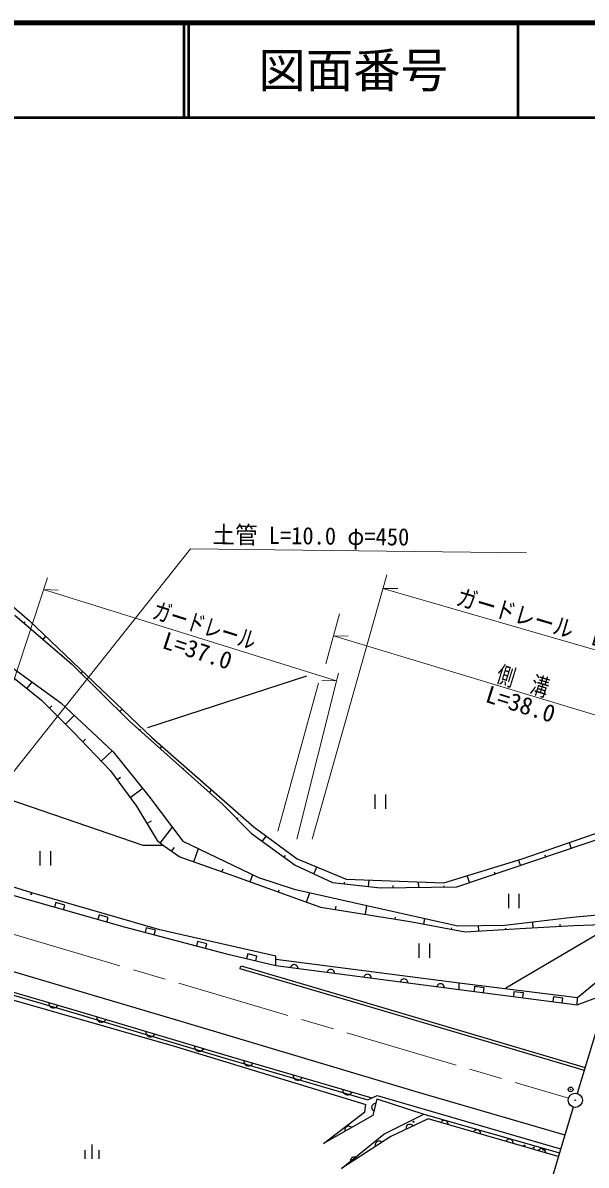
# Model space of a CAD drawing. Units: millimetres, scale not verified. Extents: x 40000 to 680000, y 20000 to 380000.
# Drawn here: x 491762 to 551204, y 259433 to 380000 of the extents above; entities that cross this region are included whole.
import ezdxf
from ezdxf.enums import TextEntityAlignment as Align

# ---------------------------------------------------------------- set-up
doc = ezdxf.new("R2010")
doc.units = ezdxf.units.MM
doc.header["$LTSCALE"] = 1000
doc.header["$PDMODE"] = 32
doc.header["$PDSIZE"] = 500
doc.linetypes.add('CHAIN', pattern=[18.5, 12, -1.5, 3.5, -1.5])
for name, color, linetype, lineweight in [('M-BGD', 7, 'Continuous', 25), ('M-BGD-EXST', 7, 'Continuous', 25), ('M-BMK', 2, 'CHAIN', 13), ('M-BMK-OTRS', 5, 'Continuous', 25), ('M-BMK-SRVR', 3, 'Continuous', 25), ('M-STR-HTXT', 7, 'Continuous', 13), ('M-STR-STRC', 7, 'Continuous', 25), ('M-TTL', 2, 'Continuous', 140), ('M-TTL-LINE', 7, 'Continuous', 50)]:
    doc.layers.add(name, color=color, linetype=linetype, lineweight=lineweight)
doc.layers.add('M-OTRS', color=6, linetype='Continuous')
doc.layers.add('M-TTL-TXT', color=7, linetype='Continuous')
doc.styles.add('ＭＳ ゴシック', font='')
doc.styles.get('ＭＳ ゴシック').set_extended_font_data('MS Gothic')

msp = doc.modelspace()

# ---------------------------------------------------------------- linework, layer by layer
at = {"layer": 'M-BGD'}
for p, q in [((477346, 329748), (492444, 316927)), ((490901, 317488), (496883, 312350)), ((491898, 316632), (492011, 316764)), ((492444, 316927), (505386, 304585)), ((493892, 314919), (494188, 315264)), ((489367, 312887), (495761, 308213)), ((495886, 313206), (495948, 313279)), ((496883, 312350), (503018, 306292)), ((497905, 311340), (498098, 311535)), ((504949, 305625), (521725, 311089)), ((490657, 310958), (493725, 308504)), ((492191, 309731), (492742, 310420)), ((499950, 309321), (500018, 309390)), ((493725, 308504), (497099, 305130)), ((494568, 307661), (494815, 307907)), ((495761, 308213), (501283, 303074)), ((501995, 307301), (502258, 307567)), ((496256, 305973), (497177, 306895)), ((503018, 306292), (507312, 302457)), ((497099, 305130), (501010, 301065)), ((504091, 305333), (504162, 305412)), ((498077, 304114), (498385, 304410)), ((505386, 304585), (516170, 295118)), ((500033, 302081), (501172, 303178)), ((501283, 303074), (505041, 298396)), ((506239, 303416), (506449, 303651)), ((507312, 302457), (512830, 297522)), ((501010, 301065), (503771, 297308)), ((501701, 300126), (502060, 300390)), ((508692, 301223), (508761, 301300)), ((504461, 293166), (486363, 299378)), ((503081, 298247), (504333, 299167)), ((511451, 298756), (511704, 299039)), ((505041, 298396), (508645, 293642)), ((528914, 298557), (528914, 297057)), ((530054, 297057), (530054, 298557)), ((503771, 297308), (505918, 293703)), ((512830, 297522), (515897, 294454)), ((544449, 291763), (559278, 296907)), ((504845, 295505), (505325, 295791)), ((514364, 295988), (514478, 296102)), ((537562, 288798), (559034, 296096)), ((506264, 293435), (507533, 295067)), ((515897, 294454), (520499, 291099)), ((516170, 295118), (520723, 291763)), ((506609, 293166), (504461, 293166)), ((505918, 293703), (506609, 293166)), ((506609, 293166), (508310, 291967)), ((508645, 293642), (516621, 289807)), ((517048, 293615), (517454, 294172)), ((549640, 292904), (549439, 293494)), ((493565, 292565), (493565, 291065)), ((494705, 291065), (494705, 292565)), ((507460, 292567), (507748, 292976)), ((508310, 291967), (514215, 289897)), ((509798, 291438), (510299, 292847)), ((519348, 291938), (519468, 292101)), ((546956, 291991), (546897, 292163)), ((492706, 288175), (484733, 290679)), ((512774, 290380), (512890, 290707)), ((520499, 291099), (524429, 289278)), ((520723, 291763), (525876, 289606)), ((522464, 290188), (522792, 290897)), ((536181, 289247), (544449, 291763)), ((544272, 291079), (544078, 291650)), ((484144, 289796), (502445, 284570)), ((514215, 289897), (523188, 286676)), ((515749, 289322), (516024, 290094)), ((516621, 289807), (520379, 288580)), ((525876, 289606), (536181, 289247)), ((528240, 288846), (528316, 289521)), ((538904, 289255), (538651, 289998)), ((541588, 290167), (541521, 290364)), ((506203, 284264), (492706, 288175)), ((518725, 288263), (518807, 288494)), ((520379, 288580), (528065, 286838)), ((521700, 287205), (522055, 288203)), ((524429, 289278), (529510, 288703)), ((525699, 289134), (525717, 289290)), ((529510, 288703), (537562, 288798)), ((530852, 288719), (530849, 288933)), ((533536, 288750), (533529, 289339)), ((536220, 288782), (536218, 288925)), ((495239, 287148), (495102, 286667)), ((496201, 286873), (495239, 287148)), ((542994, 288072), (542994, 286572)), ((544134, 286572), (544134, 288072)), ((496063, 286393), (496201, 286873)), ((499814, 285842), (499677, 285361)), ((500776, 285567), (499814, 285842)), ((523188, 286676), (532621, 285142)), ((524760, 286420), (524815, 286760)), ((527904, 285909), (528058, 286851)), ((528065, 286838), (537651, 284691)), ((549768, 285611), (556384, 286209)), ((500639, 285086), (500776, 285567)), ((502445, 284570), (513259, 281733)), ((531049, 285398), (531085, 285623)), ((532621, 285142), (538449, 284068)), ((534078, 284874), (534188, 285471)), ((537651, 284691), (542636, 284768)), ((539881, 284152), (539847, 284725)), ((542636, 284768), (549768, 285611)), ((544838, 284431), (549900, 284737)), ((545606, 284486), (545571, 285075)), ((548468, 284654), (548456, 284870)), ((549900, 284737), (555671, 284931)), ((504792, 284472), (504665, 283988)), ((505759, 284218), (504792, 284472)), ((505632, 283734), (505759, 284218)), ((518474, 281503), (506203, 284264)), ((536992, 284337), (537019, 284482)), ((538449, 284068), (544838, 284431)), ((542743, 284319), (542735, 284456)), ((510199, 283053), (510072, 282569)), ((511166, 282799), (510199, 283053)), ((511039, 282315), (511166, 282799)), ((533558, 282829), (533558, 281329)), ((534698, 281329), (534698, 282829)), ((477372, 281296), (497396, 275427)), ((477457, 281584), (497481, 275714)), ((513259, 281733), (518474, 280506)), ((515494, 281721), (515379, 281234)), ((516467, 281492), (515494, 281721)), ((516353, 281005), (516467, 281492)), ((518474, 280506), (518474, 281503)), ((537789, 278628), (518474, 281131)), ((514663, 280182), (514799, 280455)), ((514663, 280182), (514799, 280455)), ((514663, 280182), (527021, 276565)), ((514799, 280455), (527106, 276852)), ((518474, 280506), (537789, 277990)), ((520053, 280397), (520008, 280306)), ((520110, 280470), (520053, 280397)), ((520200, 280539), (520110, 280470)), ((520286, 280576), (520200, 280539)), ((520385, 280596), (520286, 280576)), ((520512, 280579), (520385, 280596)), ((520603, 280535), (520512, 280579)), ((520676, 280477), (520603, 280535)), ((520745, 280387), (520676, 280477)), ((520782, 280302), (520745, 280387)), ((520802, 280203), (520782, 280302)), ((523916, 279894), (523871, 279803)), ((523973, 279967), (523916, 279894)), ((524063, 280036), (523973, 279967)), ((524149, 280073), (524063, 280036)), ((524248, 280092), (524149, 280073)), ((524375, 280076), (524248, 280092)), ((524466, 280032), (524375, 280076)), ((524539, 279974), (524466, 280032)), ((524608, 279884), (524539, 279974)), ((524645, 279799), (524608, 279884)), ((524665, 279699), (524645, 279799)), ((554316, 280433), (550304, 277106)), ((527779, 279391), (527734, 279299)), ((527836, 279464), (527779, 279391)), ((527926, 279533), (527836, 279464)), ((528012, 279570), (527926, 279533)), ((528111, 279589), (528012, 279570)), ((528238, 279573), (528111, 279589)), ((528329, 279529), (528238, 279573)), ((528402, 279471), (528329, 279529)), ((528471, 279381), (528402, 279471)), ((528508, 279295), (528471, 279381)), ((528528, 279196), (528508, 279295)), ((531642, 278887), (531597, 278796)), ((531699, 278960), (531642, 278887)), ((531789, 279029), (531699, 278960)), ((531875, 279067), (531789, 279029)), ((531974, 279086), (531875, 279067)), ((532101, 279070), (531974, 279086)), ((532192, 279025), (532101, 279070)), ((532265, 278967), (532192, 279025)), ((532334, 278878), (532265, 278967)), ((532371, 278792), (532334, 278878)), ((532391, 278693), (532371, 278792)), ((535652, 278526), (535562, 278457)), ((535738, 278563), (535652, 278526)), ((535837, 278583), (535738, 278563)), ((535964, 278566), (535837, 278583)), ((536055, 278522), (535964, 278566)), ((536128, 278464), (536055, 278522)), ((550304, 277106), (537789, 278628)), ((537789, 277990), (537789, 278628)), ((486711, 278008), (507868, 271967)), ((535505, 278384), (535460, 278293)), ((535562, 278457), (535505, 278384)), ((536197, 278375), (536128, 278464)), ((536234, 278289), (536197, 278375)), ((536254, 278190), (536234, 278289)), ((537789, 277990), (550255, 276370)), ((539435, 278280), (539370, 277784)), ((540427, 278151), (539435, 278280)), ((540362, 277655), (540427, 278151)), ((543590, 277740), (543526, 277244)), ((544582, 277611), (543590, 277740)), ((544518, 277116), (544582, 277611)), ((550255, 276370), (553451, 277561)), ((494498, 276589), (494503, 276462)), ((494503, 276462), (494532, 276349)), ((494532, 276349), (494600, 276225)), ((494600, 276225), (494679, 276140)), ((494679, 276140), (494783, 276067)), ((495176, 276056), (495300, 276124)), ((495300, 276124), (495386, 276203)), ((495386, 276203), (495458, 276307)), ((527021, 276565), (541255, 272332)), ((527106, 276852), (541340, 272619)), ((547746, 277200), (547682, 276704)), ((548738, 277071), (547746, 277200)), ((548673, 276576), (548738, 277071)), ((550255, 276370), (550304, 277106)), ((494783, 276067), (494937, 276022)), ((494937, 276022), (495063, 276027)), ((495063, 276027), (495176, 276056)), ((497396, 275427), (512856, 270813)), ((497481, 275714), (512941, 271101)), ((499579, 275088), (499583, 274962)), ((499583, 274962), (499611, 274849)), ((499611, 274849), (499679, 274724)), ((499679, 274724), (499757, 274638)), ((499757, 274638), (499861, 274566)), ((499861, 274566), (500014, 274520)), ((500014, 274520), (500141, 274524)), ((500141, 274524), (500254, 274553)), ((500254, 274553), (500378, 274620)), ((500378, 274620), (500464, 274699)), ((500464, 274699), (500537, 274802)), ((504732, 273550), (504736, 273424)), ((504736, 273424), (504765, 273311)), ((504765, 273311), (504832, 273187)), ((504832, 273187), (504911, 273100)), ((504911, 273100), (505014, 273028)), ((505014, 273028), (505168, 272982)), ((505168, 272982), (505294, 272986)), ((505294, 272986), (505407, 273015)), ((505407, 273015), (505532, 273082)), ((505532, 273082), (505618, 273161)), ((505618, 273161), (505690, 273264)), ((541340, 272619), (551097, 269746)), ((507868, 271967), (527969, 265846)), ((509886, 272013), (509890, 271886)), ((509890, 271886), (509918, 271773)), ((509918, 271773), (509986, 271649)), ((509986, 271649), (510064, 271563)), ((510064, 271563), (510168, 271490)), ((510168, 271490), (510321, 271444)), ((510321, 271444), (510448, 271448)), ((510448, 271448), (510561, 271477)), ((510561, 271477), (510685, 271544)), ((510685, 271544), (510771, 271623)), ((510771, 271623), (510844, 271727)), ((541255, 272332), (551011, 269459)), ((512856, 270813), (528175, 266342)), ((512941, 271101), (528600, 266530)), ((515071, 270479), (515076, 270353)), ((515076, 270353), (515105, 270240)), ((515105, 270240), (515173, 270116)), ((515173, 270116), (515253, 270030)), ((515873, 270016), (515959, 270095)), ((515959, 270095), (516031, 270199)), ((515253, 270030), (515357, 269958)), ((515357, 269958), (515510, 269913)), ((515510, 269913), (515637, 269918)), ((515637, 269918), (515749, 269948)), ((515749, 269948), (515873, 270016)), ((520291, 268956), (520295, 268829)), ((520295, 268829), (520325, 268716)), ((520325, 268716), (520393, 268592)), ((520393, 268592), (520472, 268507)), ((520472, 268507), (520576, 268435)), ((520576, 268435), (520730, 268390)), ((520730, 268390), (520856, 268395)), ((520856, 268395), (520969, 268424)), ((520969, 268424), (521093, 268492)), ((521093, 268492), (521178, 268571)), ((521178, 268571), (521250, 268675)), ((525510, 267432), (525515, 267306)), ((525515, 267306), (525544, 267193)), ((525544, 267193), (525612, 267069)), ((525612, 267069), (525691, 266983)), ((525691, 266983), (525795, 266911)), ((525795, 266911), (525949, 266867)), ((525949, 266867), (526075, 266871)), ((526075, 266871), (526188, 266901)), ((526188, 266901), (526312, 266969)), ((526312, 266969), (526398, 267048)), ((526398, 267048), (526470, 267152)), ((528175, 266342), (529150, 266775)), ((529150, 266775), (548506, 261144)), ((527859, 265065), (527969, 265846)), ((528594, 265692), (528563, 265568)), ((528563, 265568), (528571, 265467)), ((528571, 265467), (528598, 265378)), ((528649, 265777), (528594, 265692)), ((528598, 265378), (528656, 265280)), ((528715, 265843), (528649, 265777)), ((528656, 265280), (528721, 265214)), ((529125, 266423), (528684, 264672)), ((528812, 265901), (528715, 265843)), ((528901, 265928), (528812, 265901)), ((529002, 265936), (528901, 265928)), ((529125, 266423), (534063, 264829)), ((523501, 261727), (527859, 265065)), ((528684, 264672), (523501, 261727)), ((528721, 265214), (528807, 265160)), ((529862, 262709), (534063, 264829)), ((534534, 264319), (530608, 262473)), ((534063, 264829), (548387, 260748)), ((548266, 260348), (534534, 264319)), ((535992, 264080), (535924, 264017)), ((536091, 264135), (535992, 264080)), ((536181, 264159), (536091, 264135)), ((536283, 264163), (536181, 264159)), ((536405, 264127), (536283, 264163)), ((536489, 264070), (536405, 264127)), ((536552, 264001), (536489, 264070)), ((525727, 263194), (525725, 263101)), ((525725, 263101), (525744, 263002)), ((525757, 263303), (525727, 263194)), ((525803, 263385), (525757, 263303)), ((525871, 263460), (525803, 263385)), ((525982, 263523), (525871, 263460)), ((526081, 263543), (525982, 263523)), ((526174, 263541), (526081, 263543)), ((526283, 263511), (526174, 263541)), ((526365, 263465), (526283, 263511)), ((526440, 263397), (526365, 263465)), ((532206, 263419), (532197, 263326)), ((532197, 263326), (532209, 263226)), ((532245, 263525), (532206, 263419)), ((532297, 263603), (532245, 263525)), ((532370, 263673), (532297, 263603)), ((532486, 263727), (532370, 263673)), ((532586, 263739), (532486, 263727)), ((532679, 263730), (532586, 263739)), ((532786, 263691), (532679, 263730)), ((532863, 263639), (532786, 263691)), ((532933, 263566), (532863, 263639)), ((535924, 264017), (535866, 263933)), ((536607, 263902), (536552, 264001)), ((536631, 263812), (536607, 263902)), ((536635, 263711), (536631, 263812)), ((539357, 263024), (539299, 262941)), ((539425, 263087), (539357, 263024)), ((539524, 263142), (539425, 263087)), ((539614, 263166), (539524, 263142)), ((539716, 263170), (539614, 263166)), ((539838, 263135), (539716, 263170)), ((539922, 263077), (539838, 263135)), ((539985, 263009), (539922, 263077)), ((540040, 262910), (539985, 263009)), ((540064, 262820), (540040, 262910)), ((525385, 259096), (529862, 262709)), ((530608, 262473), (525385, 259096)), ((528962, 261714), (528938, 261603)), ((529003, 261797), (528962, 261714)), ((529066, 261876), (529003, 261797)), ((529173, 261946), (529066, 261876)), ((529271, 261971), (529173, 261946)), ((529365, 261974), (529271, 261971)), ((529475, 261950), (529365, 261974)), ((529559, 261909), (529475, 261950)), ((529638, 261846), (529559, 261909)), ((540068, 262718), (540064, 262820)), ((542790, 262031), (542732, 261948)), ((542858, 262095), (542790, 262031)), ((542957, 262149), (542858, 262095)), ((543047, 262173), (542957, 262149)), ((543149, 262177), (543047, 262173)), ((543272, 262142), (543149, 262177)), ((543355, 262084), (543272, 262142)), ((543418, 262016), (543355, 262084)), ((543473, 261917), (543418, 262016)), ((543497, 261827), (543473, 261917)), ((543501, 261726), (543497, 261827)), ((498293, 261007), (498293, 260107)), ((499043, 261607), (499043, 260107)), ((499793, 261007), (499793, 260107)), ((528938, 261603), (528941, 261510)), ((528941, 261510), (528966, 261412)), ((546223, 261039), (546165, 260955)), ((546291, 261102), (546223, 261039)), ((546390, 261157), (546291, 261102)), ((546480, 261181), (546390, 261157)), ((546582, 261185), (546480, 261181)), ((546705, 261149), (546582, 261185)), ((546788, 261092), (546705, 261149)), ((546851, 261023), (546788, 261092)), ((546906, 260924), (546851, 261023)), ((546930, 260834), (546906, 260924)), ((546934, 260733), (546930, 260834)), ((526350, 260025), (526327, 259914)), ((526327, 259914), (526330, 259821)), ((526330, 259821), (526355, 259723)), ((526392, 260109), (526350, 260025)), ((526455, 260188), (526392, 260109)), ((526562, 260257), (526455, 260188)), ((526660, 260283), (526562, 260257)), ((526754, 260286), (526660, 260283)), ((526864, 260262), (526754, 260286)), ((526948, 260221), (526864, 260262)), ((527027, 260158), (526948, 260221))]:
    msp.add_line(p, q, dxfattribs=at)
for centre in [(492642, 288037), (532983, 264009), (544716, 261491), (545693, 261281), (546671, 261071)]:
    msp.add_circle(centre, 50, dxfattribs=at)
at = {"layer": 'M-BGD-EXST'}
msp.add_line((542746, 278137), (561592, 289291), dxfattribs=at)
at = {"layer": 'M-BMK'}
msp.add_line((455000, 294364), (549333, 266489), dxfattribs=at)
at = {"layer": 'M-BMK-OTRS'}
for p, q in [((562115, 306326), (550270, 267001)), ((549838, 265564), (539941, 232712))]:
    msp.add_line(p, q, dxfattribs=at)
at = {"layer": 'M-BMK-SRVR'}
for radius in [750, 30]:
    msp.add_circle((550054, 266282), radius, dxfattribs=at)
at = {"layer": 'M-OTRS'}
msp.add_point((549568, 267420), dxfattribs=at)
at = {"layer": 'M-STR-HTXT'}
for p, q in [((482316, 290299), (509451, 324496)), ((509451, 324496), (544893, 324058)), ((487981, 302027), (494346, 321430)), ((522300, 293834), (530161, 321730)), ((493934, 320174), (495491, 320129)), ((493934, 320174), (524873, 310551)), ((529759, 320303), (531316, 320290)), ((529759, 320303), (560636, 311371)), ((523738, 312336), (525176, 317608)), ((524551, 315314), (526108, 315280)), ((524551, 315314), (561445, 304104)), ((520671, 293834), (525080, 311377)), ((518658, 294697), (522971, 310322)), ((524873, 310551), (523316, 310596))]:
    msp.add_line(p, q, dxfattribs=at)
at = {"layer": 'M-STR-STRC'}
for p, q in [((481759, 282535), (508774, 274532)), ((508774, 274532), (533474, 267145)), ((533474, 267145), (548950, 262619))]:
    msp.add_line(p, q, dxfattribs=at)
at = {"layer": 'M-TTL'}
msp.add_line((680000, 380000), (40000, 380000), dxfattribs=at)
at = {"layer": 'M-TTL-LINE'}
for p, q in [((508747, 380000), (508747, 370000)), ((509247, 380000), (509247, 370000)), ((543997, 380000), (543997, 370000)), ((40000, 370000), (680000, 370000))]:
    msp.add_line(p, q, dxfattribs=at)

# ---------------------------------------------------------------- texts
at = {"layer": 'M-STR-HTXT', "style": 'ＭＳ ゴシック'}
for s, rotation, width, p in [('土管 L=10.0 φ=450', 359.3, 0.95, (511759, 324527)), ('ガードレール\u3000L=29.0', 343.5, 0.85, (537202, 318095)), ('ガードレール', 342.5, 0.75, (505143, 316678)), ('側\u3000溝', 343, 0.75, (541434, 309952))]:
    msp.add_text(s, height=1833, rotation=rotation, dxfattribs=dict(at, width=width)).set_placement(p, align=Align.BOTTOM_LEFT)
for s, rotation, p in [('L=37.0', 341.9, (506182, 313511)), ('L=38.0', 342.5, (540291, 307835))]:
    msp.add_text(s, height=1833, rotation=rotation, dxfattribs=at).set_placement(p, align=Align.BOTTOM_LEFT)
at = {"layer": 'M-TTL-TXT', "style": 'ＭＳ ゴシック'}
msp.add_text('図面番号', height=3666, dxfattribs=at).set_placement((526622, 375000), align=Align.MIDDLE_CENTER)

doc.saveas('drawing.dxf')
